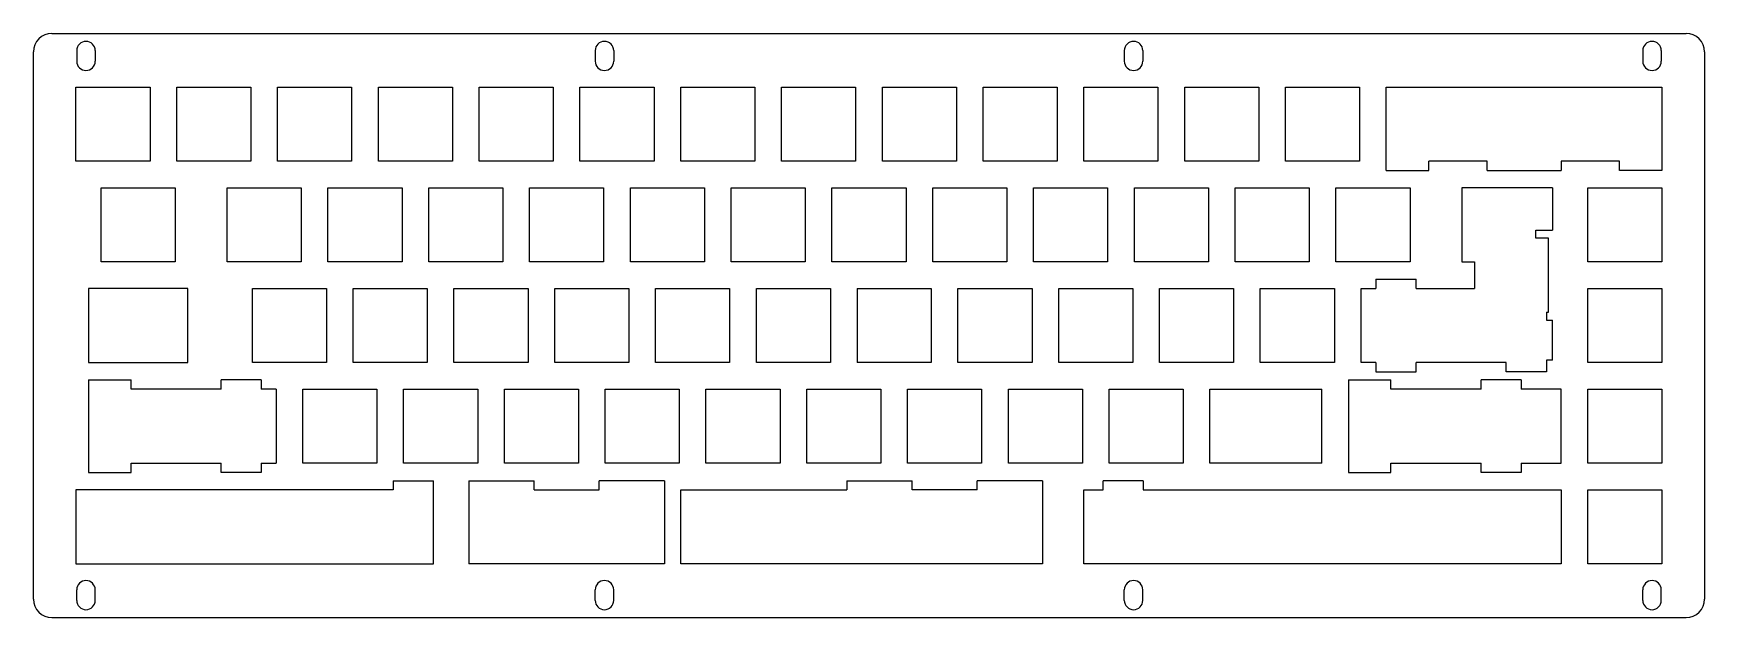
# Model space of a CAD drawing. Header units: millimetres. Extents: x 132 to 448, y 109 to 220.
import ezdxf

# ---------------------------------------------------------------- set-up
doc = ezdxf.new("R2010")
doc.units = ezdxf.units.MM

msp = doc.modelspace()

# ---------------------------------------------------------------- linework, layer by layer
for p, q in [((135.49, 219.98), (444.34, 219.98)), ((131.99, 112.98), (131.99, 216.48)), ((140.17, 216.73), (140.17, 214.73)), ((143.67, 216.73), (143.67, 214.73)), ((238.17, 216.73), (238.17, 214.73)), ((241.67, 216.73), (241.67, 214.73)), ((338.17, 216.73), (338.17, 214.73)), ((341.67, 216.73), (341.67, 214.73)), ((436.17, 216.73), (436.17, 214.73)), ((439.67, 216.73), (439.67, 214.73)), ((447.84, 216.48), (447.84, 112.98)), ((140.04, 209.83), (154.04, 209.83)), ((140.04, 195.83), (140.04, 209.83)), ((154.04, 209.83), (154.04, 195.83)), ((159.09, 209.83), (173.09, 209.83)), ((159.09, 195.83), (159.09, 209.83)), ((173.09, 209.83), (173.09, 195.83)), ((178.14, 209.83), (192.14, 209.83)), ((178.14, 195.83), (178.14, 209.83)), ((192.14, 209.83), (192.14, 195.83)), ((197.19, 209.83), (211.19, 209.83)), ((197.19, 195.83), (197.19, 209.83)), ((211.19, 209.83), (211.19, 195.83)), ((216.24, 209.83), (230.24, 209.83)), ((216.24, 195.83), (216.24, 209.83)), ((230.24, 209.83), (230.24, 195.83)), ((235.29, 209.83), (249.29, 209.83)), ((235.29, 195.83), (235.29, 209.83)), ((249.29, 209.83), (249.29, 195.83)), ((254.34, 209.83), (268.34, 209.83)), ((254.34, 195.83), (254.34, 209.83)), ((268.34, 209.83), (268.34, 195.83)), ((273.39, 209.83), (287.39, 209.83)), ((273.39, 195.83), (273.39, 209.83)), ((287.39, 209.83), (287.39, 195.83)), ((292.44, 209.83), (306.44, 209.83)), ((292.44, 195.83), (292.44, 209.83)), ((306.44, 209.83), (306.44, 195.83)), ((311.49, 209.83), (325.49, 209.83)), ((311.49, 195.83), (311.49, 209.83)), ((325.49, 209.83), (325.49, 195.83)), ((330.54, 209.83), (344.54, 209.83)), ((330.54, 195.83), (330.54, 209.83)), ((344.54, 209.83), (344.54, 195.83)), ((349.59, 209.83), (363.59, 209.83)), ((349.59, 195.83), (349.59, 209.83)), ((363.59, 209.83), (363.59, 195.83)), ((368.64, 209.83), (382.64, 209.83)), ((368.64, 195.83), (368.64, 209.83)), ((382.64, 209.83), (382.64, 195.83)), ((387.69, 194.08), (387.69, 209.83)), ((387.69, 209.83), (439.79, 209.83)), ((439.79, 209.83), (439.79, 194.08)), ((154.04, 195.83), (140.04, 195.83)), ((173.09, 195.83), (159.09, 195.83)), ((192.14, 195.83), (178.14, 195.83)), ((211.19, 195.83), (197.19, 195.83)), ((230.24, 195.83), (216.24, 195.83)), ((249.29, 195.83), (235.29, 195.83)), ((268.34, 195.83), (254.34, 195.83)), ((287.39, 195.83), (273.39, 195.83)), ((306.44, 195.83), (292.44, 195.83)), ((325.49, 195.83), (311.49, 195.83)), ((344.54, 195.83), (330.54, 195.83)), ((363.59, 195.83), (349.59, 195.83)), ((382.64, 195.83), (368.64, 195.83)), ((406.74, 195.83), (395.71, 195.83)), ((406.74, 194.08), (406.74, 195.83)), ((420.74, 195.83), (420.74, 194.08)), ((431.78, 195.83), (420.74, 195.83)), ((144.81, 190.78), (158.81, 190.78)), ((144.81, 176.78), (144.81, 190.78)), ((158.81, 190.78), (158.81, 176.78)), ((168.62, 190.78), (182.62, 190.78)), ((168.62, 176.78), (168.62, 190.78)), ((182.62, 190.78), (182.62, 176.78)), ((187.67, 190.78), (201.67, 190.78)), ((187.67, 176.78), (187.67, 190.78)), ((201.67, 190.78), (201.67, 176.78)), ((206.72, 190.78), (220.72, 190.78)), ((206.72, 176.78), (206.72, 190.78)), ((220.72, 190.78), (220.72, 176.78)), ((225.77, 190.78), (239.77, 190.78)), ((225.77, 176.78), (225.77, 190.78)), ((239.77, 190.78), (239.77, 176.78)), ((244.82, 190.78), (258.82, 190.78)), ((244.82, 176.78), (244.82, 190.78)), ((258.82, 190.78), (258.82, 176.78)), ((263.87, 190.78), (277.87, 190.78)), ((263.87, 176.78), (263.87, 190.78)), ((277.87, 190.78), (277.87, 176.78)), ((282.92, 190.78), (296.92, 190.78)), ((282.92, 176.78), (282.92, 190.78)), ((296.92, 190.78), (296.92, 176.78)), ((301.97, 190.78), (315.97, 190.78)), ((301.97, 176.78), (301.97, 190.78)), ((315.97, 190.78), (315.97, 176.78)), ((321.02, 190.78), (335.02, 190.78)), ((321.02, 176.78), (321.02, 190.78)), ((335.02, 190.78), (335.02, 176.78)), ((340.07, 190.78), (354.07, 190.78)), ((340.07, 176.78), (340.07, 190.78)), ((354.07, 190.78), (354.07, 176.78)), ((359.12, 190.78), (373.12, 190.78)), ((359.12, 176.78), (359.12, 190.78)), ((373.12, 190.78), (373.12, 176.78)), ((378.17, 190.78), (392.17, 190.78)), ((378.17, 176.78), (378.17, 190.78)), ((392.17, 190.78), (392.17, 176.78)), ((419.11, 190.78), (401.98, 190.78)), ((401.98, 190.78), (401.98, 176.78)), ((425.79, 190.78), (439.79, 190.78)), ((425.79, 176.78), (425.79, 190.78)), ((439.79, 190.78), (439.79, 176.78)), ((415.98, 181.26), (415.98, 182.77)), ((418.36, 181.26), (415.98, 181.26)), ((418.36, 167.26), (418.36, 181.26)), ((158.81, 176.78), (144.81, 176.78)), ((182.62, 176.78), (168.62, 176.78)), ((201.67, 176.78), (187.67, 176.78)), ((220.72, 176.78), (206.72, 176.78)), ((239.77, 176.78), (225.77, 176.78)), ((258.82, 176.78), (244.82, 176.78)), ((277.87, 176.78), (263.87, 176.78)), ((296.92, 176.78), (282.92, 176.78)), ((315.97, 176.78), (301.97, 176.78)), ((335.02, 176.78), (321.02, 176.78)), ((354.07, 176.78), (340.07, 176.78)), ((373.12, 176.78), (359.12, 176.78)), ((392.17, 176.78), (378.17, 176.78)), ((401.98, 176.78), (404.36, 176.78)), ((404.36, 176.78), (404.36, 171.73)), ((439.79, 176.78), (425.79, 176.78)), ((161.19, 171.73), (142.43, 171.73)), ((142.43, 171.73), (142.43, 157.73)), ((161.19, 157.73), (161.19, 171.73)), ((173.38, 171.73), (187.38, 171.73)), ((173.38, 157.73), (173.38, 171.73)), ((187.38, 171.73), (187.38, 157.73)), ((192.43, 171.73), (206.43, 171.73)), ((192.43, 157.73), (192.43, 171.73)), ((206.43, 171.73), (206.43, 157.73)), ((211.48, 171.73), (225.48, 171.73)), ((211.48, 157.73), (211.48, 171.73)), ((225.48, 171.73), (225.48, 157.73)), ((230.53, 171.73), (244.53, 171.73)), ((230.53, 157.73), (230.53, 171.73)), ((244.53, 171.73), (244.53, 157.73)), ((249.58, 171.73), (263.58, 171.73)), ((249.58, 157.73), (249.58, 171.73)), ((263.58, 171.73), (263.58, 157.73)), ((268.63, 171.73), (282.63, 171.73)), ((268.63, 157.73), (268.63, 171.73)), ((282.63, 171.73), (282.63, 157.73)), ((287.68, 171.73), (301.68, 171.73)), ((287.68, 171.73), (287.68, 157.73)), ((301.68, 171.73), (301.68, 157.73)), ((306.73, 171.73), (320.73, 171.73)), ((306.73, 157.73), (306.73, 171.73)), ((320.73, 171.73), (320.73, 157.73)), ((325.78, 171.73), (339.78, 171.73)), ((325.78, 157.73), (325.78, 171.73)), ((339.78, 171.73), (339.78, 157.73)), ((344.83, 171.73), (358.83, 171.73)), ((344.83, 157.73), (344.83, 171.73)), ((358.83, 171.73), (358.83, 157.73)), ((363.88, 171.73), (377.88, 171.73)), ((363.88, 157.73), (363.88, 171.73)), ((377.88, 171.73), (377.88, 157.73)), ((382.93, 171.73), (385.73, 171.73)), ((382.93, 157.73), (382.93, 171.73)), ((393.33, 171.73), (404.36, 171.73)), ((425.79, 171.73), (439.79, 171.73)), ((425.79, 157.73), (425.79, 171.73)), ((439.79, 171.73), (439.79, 157.73)), ((417.95, 167.26), (418.36, 167.26)), ((142.43, 157.73), (161.19, 157.73)), ((187.38, 157.73), (173.38, 157.73)), ((206.43, 157.73), (192.43, 157.73)), ((225.48, 157.73), (211.48, 157.73)), ((244.53, 157.73), (230.53, 157.73)), ((263.58, 157.73), (249.58, 157.73)), ((282.63, 157.73), (268.63, 157.73)), ((301.68, 157.73), (287.68, 157.73)), ((320.73, 157.73), (306.73, 157.73)), ((339.78, 157.73), (325.78, 157.73)), ((358.83, 157.73), (344.83, 157.73)), ((377.88, 157.73), (363.88, 157.73)), ((385.73, 157.73), (382.93, 157.73)), ((410.35, 157.73), (393.33, 157.73)), ((439.79, 157.73), (425.79, 157.73)), ((142.43, 154.43), (142.43, 136.93)), ((167.46, 152.68), (150.44, 152.68)), ((177.86, 152.68), (175.06, 152.68)), ((177.86, 152.68), (177.86, 138.68)), ((182.91, 152.68), (196.91, 152.68)), ((182.91, 138.68), (182.91, 152.68)), ((196.91, 152.68), (196.91, 138.68)), ((201.96, 152.68), (215.96, 152.68)), ((201.96, 138.68), (201.96, 152.68)), ((215.96, 152.68), (215.96, 138.68)), ((221.01, 152.68), (235.01, 152.68)), ((221.01, 138.68), (221.01, 152.68)), ((235.01, 152.68), (235.01, 138.68)), ((240.06, 152.68), (254.06, 152.68)), ((240.06, 138.68), (240.06, 152.68)), ((254.06, 152.68), (254.06, 138.68)), ((259.11, 152.68), (273.11, 152.68)), ((259.11, 138.68), (259.11, 152.68)), ((273.11, 152.68), (273.11, 138.68)), ((278.16, 152.68), (292.16, 152.68)), ((278.16, 138.68), (278.16, 152.68)), ((292.16, 152.68), (292.16, 138.68)), ((297.21, 152.68), (311.21, 152.68)), ((297.21, 138.68), (297.21, 152.68)), ((311.21, 152.68), (311.21, 138.68)), ((316.26, 152.68), (330.26, 152.68)), ((316.26, 138.68), (316.26, 152.68)), ((330.26, 152.68), (330.26, 138.68)), ((335.31, 152.68), (349.31, 152.68)), ((335.31, 138.68), (335.31, 152.68)), ((349.31, 152.68), (349.31, 138.68)), ((354.36, 152.68), (375.5, 152.68)), ((354.36, 138.68), (354.36, 152.68)), ((375.5, 138.68), (375.5, 152.68)), ((380.55, 154.43), (380.55, 136.93)), ((405.59, 152.68), (388.56, 152.68)), ((420.74, 152.68), (413.19, 152.68)), ((420.74, 138.68), (420.74, 152.68)), ((425.79, 152.68), (439.79, 152.68)), ((425.79, 138.68), (425.79, 152.68)), ((439.79, 152.68), (439.79, 138.68)), ((150.44, 138.68), (167.46, 138.68)), ((175.06, 138.68), (177.86, 138.68)), ((196.91, 138.68), (182.91, 138.68)), ((215.96, 138.68), (201.96, 138.68)), ((235.01, 138.68), (221.01, 138.68)), ((254.06, 138.68), (240.06, 138.68)), ((273.11, 138.68), (259.11, 138.68)), ((292.16, 138.68), (278.16, 138.68)), ((311.21, 138.68), (297.21, 138.68)), ((330.26, 138.68), (316.26, 138.68)), ((349.31, 138.68), (335.31, 138.68)), ((375.5, 138.68), (354.36, 138.68)), ((388.56, 138.68), (405.59, 138.68)), ((413.19, 138.68), (420.74, 138.68)), ((439.79, 138.68), (425.79, 138.68)), ((199.98, 133.63), (140.04, 133.63)), ((140.04, 133.63), (140.04, 119.63)), ((226.64, 133.63), (238.9, 133.63)), ((254.34, 133.63), (285.71, 133.63)), ((254.34, 119.63), (254.34, 133.63)), ((310.34, 133.63), (298.08, 133.63)), ((330.54, 133.63), (334.16, 133.63)), ((330.54, 119.63), (330.54, 133.63)), ((341.76, 133.63), (420.74, 133.63)), ((420.74, 133.63), (420.74, 119.63)), ((420.74, 133.63), (420.74, 119.63)), ((425.79, 133.63), (439.79, 133.63)), ((425.79, 119.63), (425.79, 133.63)), ((439.79, 133.63), (439.79, 119.63)), ((140.04, 119.63), (207.58, 119.63)), ((251.26, 119.63), (214.28, 119.63)), ((322.7, 119.63), (254.34, 119.63)), ((420.74, 119.63), (330.54, 119.63)), ((439.79, 119.63), (425.79, 119.63)), ((140.17, 112.73), (140.17, 114.73)), ((143.67, 112.73), (143.67, 114.73)), ((238.17, 112.73), (238.17, 114.73)), ((241.67, 112.73), (241.67, 114.73)), ((338.17, 112.73), (338.17, 114.73)), ((341.67, 112.73), (341.67, 114.73)), ((436.17, 112.73), (436.17, 114.73)), ((439.67, 112.73), (439.67, 114.73)), ((135.49, 109.48), (444.34, 109.48))]:
    msp.add_line(p, q)
at = {"linetype": 'Continuous'}
for p, q in [((395.71, 194.08), (395.71, 195.83)), ((431.78, 194.08), (431.78, 195.83)), ((387.69, 194.08), (395.71, 194.08)), ((406.74, 194.08), (420.74, 194.08)), ((439.79, 194.08), (431.78, 194.08)), ((419.11, 190.78), (419.11, 182.77)), ((415.98, 182.77), (419.11, 182.77)), ((385.73, 173.48), (393.33, 173.48)), ((385.73, 173.48), (385.73, 171.73)), ((393.33, 171.73), (393.33, 173.48)), ((417.95, 167.26), (417.95, 165.75)), ((417.95, 165.75), (419.11, 165.75)), ((419.11, 158.15), (419.11, 165.75)), ((417.95, 158.15), (417.95, 155.98)), ((419.11, 158.15), (417.95, 158.15)), ((385.73, 157.73), (385.73, 155.98)), ((385.73, 155.98), (393.33, 155.98)), ((393.33, 155.98), (393.33, 157.73)), ((410.35, 155.98), (410.35, 157.73)), ((417.95, 155.98), (410.35, 155.98)), ((142.43, 154.43), (150.44, 154.43)), ((150.44, 152.68), (150.44, 154.43)), ((175.06, 154.43), (167.46, 154.43)), ((167.46, 152.68), (167.46, 154.43)), ((175.06, 154.43), (175.06, 152.68)), ((380.55, 154.43), (388.56, 154.43)), ((388.56, 152.68), (388.56, 154.43)), ((413.19, 154.43), (405.59, 154.43)), ((405.59, 152.68), (405.59, 154.43)), ((413.19, 154.43), (413.19, 152.68)), ((142.43, 136.93), (150.44, 136.93)), ((150.44, 136.93), (150.44, 138.68)), ((167.46, 136.93), (167.46, 138.68)), ((175.06, 136.93), (167.46, 136.93)), ((175.06, 138.68), (175.06, 136.93)), ((380.55, 136.93), (388.56, 136.93)), ((388.56, 136.93), (388.56, 138.68)), ((405.59, 136.93), (405.59, 138.68)), ((413.19, 136.93), (405.59, 136.93)), ((413.19, 138.68), (413.19, 136.93)), ((199.98, 135.38), (207.58, 135.38)), ((199.98, 135.38), (199.98, 133.63)), ((207.58, 119.63), (207.58, 135.38)), ((214.28, 135.38), (214.28, 119.63)), ((214.28, 135.38), (226.64, 135.38)), ((226.63, 133.63), (226.63, 134.38)), ((226.64, 133.63), (226.64, 135.38)), ((251.26, 135.38), (238.9, 135.38)), ((238.9, 133.63), (238.9, 135.38)), ((251.26, 135.38), (251.26, 119.63)), ((285.71, 135.38), (285.71, 133.63)), ((285.71, 135.38), (298.08, 135.38)), ((298.08, 133.63), (298.08, 135.38)), ((322.7, 135.38), (310.34, 135.38)), ((310.34, 133.63), (310.34, 135.38)), ((322.7, 135.38), (322.7, 119.63)), ((341.76, 135.38), (334.16, 135.38)), ((334.16, 133.63), (334.16, 135.38)), ((341.76, 135.38), (341.76, 133.63))]:
    msp.add_line(p, q, dxfattribs=at)
for centre, radius, start, end in [((135.49, 216.48), 3.5, 90, 180), ((141.92, 216.73), 1.75, 0, 180), ((239.92, 216.73), 1.75, 0, 180), ((339.92, 216.73), 1.75, 0, 180), ((437.92, 216.73), 1.75, 0, 180), ((444.34, 216.48), 3.5, 0, 90), ((141.92, 214.73), 1.75, 180, 0), ((239.92, 214.73), 1.75, 180, 0), ((339.92, 214.73), 1.75, 180, 0), ((437.92, 214.73), 1.75, 180, 0), ((141.92, 114.73), 1.75, 0, 180), ((239.92, 114.73), 1.75, 0, 180), ((339.92, 114.73), 1.75, 0, 180), ((437.92, 114.73), 1.75, 0, 180), ((135.49, 112.98), 3.5, 180, 270), ((141.92, 112.73), 1.75, 180, 0), ((239.92, 112.73), 1.75, 180, 0), ((339.92, 112.73), 1.75, 180, 0), ((437.92, 112.73), 1.75, 180, 0), ((444.34, 112.98), 3.5, 270, 0)]:
    msp.add_arc(centre, radius, start, end)

doc.saveas('drawing.dxf')
